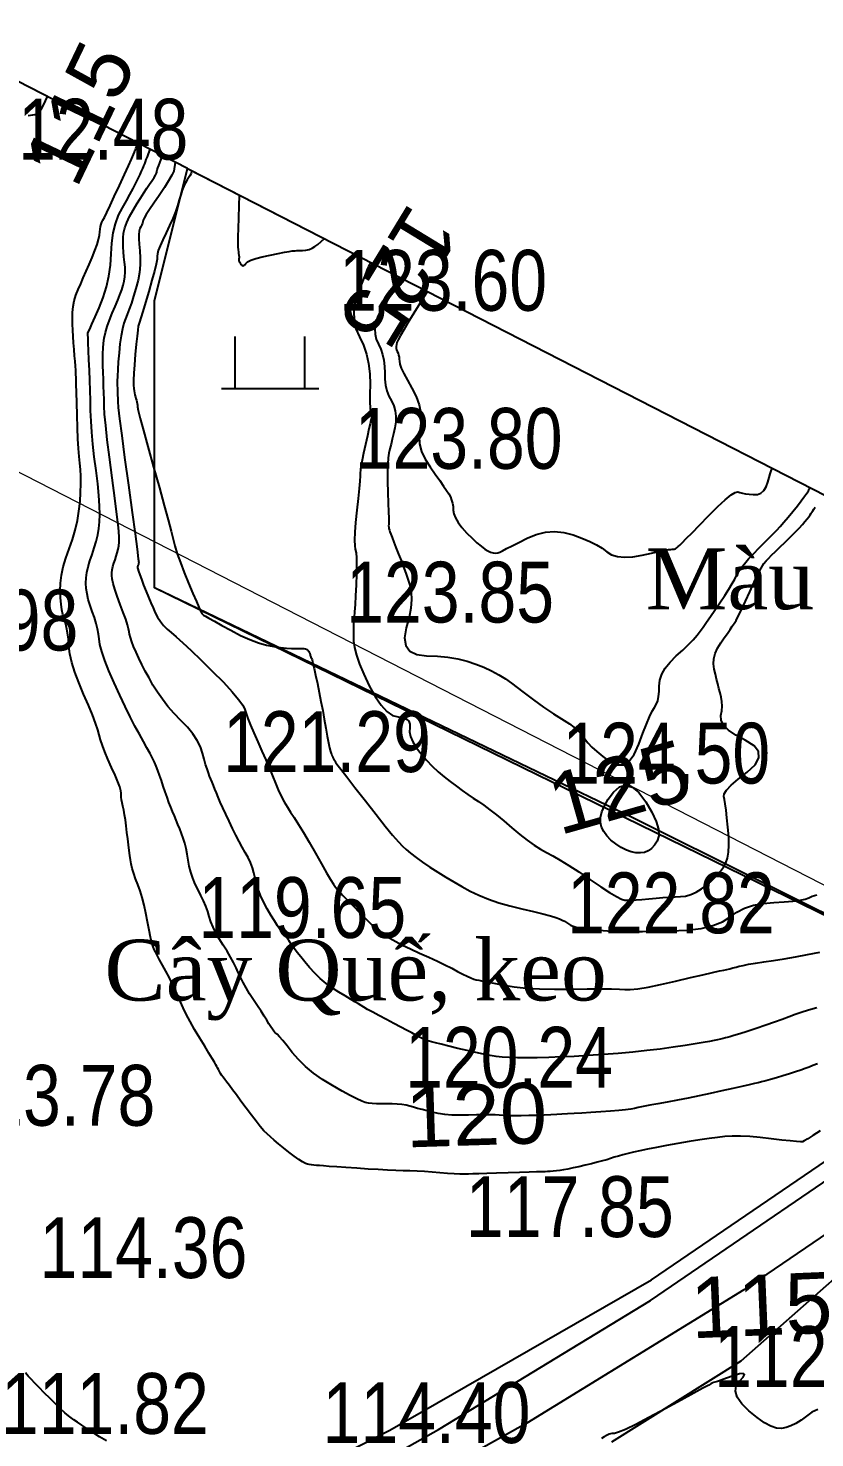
# Model space of a CAD drawing. Header units: metres. Extents: x 429565 to 431255, y 2472510 to 2473324.
# Drawn here: x 430857.1 to 430902.3, y 2472700 to 2472781.1 of the extents above; entities that cross this region are included whole.
import ezdxf
from ezdxf.enums import TextEntityAlignment as Align

# ---------------------------------------------------------------- set-up
doc = ezdxf.new("R2010")
doc.units = ezdxf.units.M
doc.layers.get('0').update_dxf_attribs({"color": 50})
for name, color, linetype in [('Docao', 7, 'Continuous'), ('duong', 9, 'Continuous'), ('Ghichu', 7, 'Continuous'), ('hanh nha', 6, 'Continuous'), ('mau2000', 3, 'Continuous'), ('MHBS_DongMuc', 3, 'Continuous'), ('RG', 3, 'Continuous')]:
    doc.layers.add(name, color=color, linetype=linetype)
doc.layers.add('PLine_74', color=74, linetype='Continuous', lineweight=0)
doc.styles.add('ghichu', font='times.ttf', dxfattribs={"height": 1.5})
doc.styles.get("Standard").update_dxf_attribs({"font": 'arial.ttf'})
doc.linetypes.add('R_GIOI_TV', pattern='A,0,[133,ltypeshp.shx,S=0.04,R=0,X=-0.03,Y=0],-0.5', length=0.5)

# ---------------------------------------------------------------- blocks, each defined once
blk = doc.blocks.new('mau')
for p, q in [((-0.5, 0), (-0.5, 0.75)), ((0.5, 0), (0.5, 0.75)), ((-0.7, 0), (0.7, 0))]:
    blk.add_line(p, q)
blk = doc.blocks.new('A$Ce915ad33')
at = {"layer": 'duong', "color": 8}
for points in [[(430825.962, 2472696.194), (430828.168, 2472696.192), (430832.118, 2472696.145), (430835.501, 2472695.79), (430839.934, 2472694.558), (430844.878, 2472693.424), (430849.75, 2472692.384), (430853.354, 2472691.884), (430856.619, 2472691.908), (430862.674, 2472692.617), (430868.1, 2472694.083), (430873.257, 2472696.258), (430880.691, 2472700.447), (430892.885, 2472707.87), (430907.937, 2472718.161), (430919.251, 2472727.863), (430929.387, 2472738.722), (430930.427, 2472740.136)], [(430933.178, 2472738.725), (430927.771, 2472732.46), (430919.719, 2472725.005), (430913.436, 2472719.354), (430904.879, 2472713.001), (430898.263, 2472708.489), (430885.77, 2472700.806), (430881.396, 2472698.371), (430874.374, 2472694.321), (430869.7, 2472692.386), (430864.914, 2472690.577), (430858.603, 2472689.41), (430852.226, 2472689.343), (430846.736, 2472690.176), (430840.192, 2472691.577), (430834.883, 2472692.712), (430833.113, 2472692.778), (430830.527, 2472691.657)]]:
    blk.add_lwpolyline(points, dxfattribs=at)
at = {"layer": 'MHBS_DongMuc', "color": 8}
for points, elevation in [([(430902.521, 2472701.604), (430902.177, 2472701.445), (430901.855, 2472701.22), (430901.548, 2472700.985), (430901.252, 2472700.797), (430900.966, 2472700.655), (430900.69, 2472700.559), (430900.425, 2472700.51), (430900.142, 2472700.529), (430899.813, 2472700.639), (430899.439, 2472700.84), (430899.019, 2472701.133), (430898.553, 2472701.516), (430898.141, 2472701.929), (430897.882, 2472702.308), (430897.776, 2472702.655), (430897.822, 2472702.968), (430898.021, 2472703.249), (430898.227, 2472703.472), (430898.293, 2472703.612), (430898.219, 2472703.67), (430898.005, 2472703.645), (430897.651, 2472703.538), (430897.266, 2472703.404), (430896.961, 2472703.298), (430896.735, 2472703.221), (430896.588, 2472703.172), (430896.52, 2472703.152), (430896.491, 2472703.145), (430896.461, 2472703.134), (430896.431, 2472703.12), (430896.399, 2472703.104), (430896.366, 2472703.084), (430896.234, 2472703.009), (430895.905, 2472702.826), (430895.378, 2472702.536), (430894.654, 2472702.139), (430893.731, 2472701.634), (430892.798, 2472701.132), (430892.038, 2472700.739), (430891.453, 2472700.458), (430891.042, 2472700.287), (430890.806, 2472700.226), (430890.656, 2472700.21), (430890.507, 2472700.172), (430890.358, 2472700.112), (430890.21, 2472700.031), (430890.062, 2472699.927)], 113), ([(430861.577, 2472699.806), (430861.168, 2472700.036), (430860.788, 2472700.277), (430860.447, 2472700.506), (430860.152, 2472700.705), (430859.902, 2472700.873), (430859.698, 2472701.01), (430859.54, 2472701.116), (430859.383, 2472701.233), (430859.183, 2472701.403), (430858.941, 2472701.627), (430858.655, 2472701.903), (430858.326, 2472702.233), (430857.995, 2472702.569), (430857.704, 2472702.867), (430857.453, 2472703.125), (430857.242, 2472703.344), (430857.071, 2472703.524), (430856.907, 2472703.705)], 113), ([(430857.066, 2472776.097), (430857.205, 2472776.118), (430857.33, 2472776.137), (430857.442, 2472776.154), (430857.547, 2472776.189), (430857.649, 2472776.26), (430857.75, 2472776.368), (430857.848, 2472776.512), (430857.944, 2472776.693), (430858.182, 2472777.19)], 113), ([(430902.645, 2472717.641), (430902.236, 2472717.375), (430901.931, 2472717.181), (430901.729, 2472717.06), (430901.63, 2472717.011), (430901.52, 2472717.008), (430901.285, 2472717.024), (430900.926, 2472717.06), (430900.442, 2472717.115), (430899.834, 2472717.19), (430899.191, 2472717.263), (430898.602, 2472717.311), (430898.069, 2472717.335), (430897.591, 2472717.335), (430897.168, 2472717.31), (430896.744, 2472717.265), (430896.261, 2472717.203), (430895.719, 2472717.123), (430895.118, 2472717.026), (430894.459, 2472716.912), (430893.806, 2472716.794), (430893.225, 2472716.685), (430892.715, 2472716.584), (430892.277, 2472716.493), (430891.91, 2472716.411), (430891.592, 2472716.334), (430891.3, 2472716.26), (430891.036, 2472716.188), (430890.797, 2472716.119), (430890.586, 2472716.052), (430890.369, 2472715.984), (430890.114, 2472715.911), (430889.822, 2472715.833), (430889.492, 2472715.75), (430889.124, 2472715.662), (430888.757, 2472715.578), (430888.427, 2472715.506), (430888.133, 2472715.447), (430887.877, 2472715.401), (430887.658, 2472715.368), (430887.465, 2472715.343), (430887.285, 2472715.323), (430887.118, 2472715.308), (430886.965, 2472715.298), (430886.825, 2472715.293), (430886.633, 2472715.289), (430886.324, 2472715.28), (430885.898, 2472715.267), (430885.354, 2472715.25), (430884.692, 2472715.228), (430884.025, 2472715.207), (430883.462, 2472715.188), (430883.005, 2472715.173), (430882.652, 2472715.16), (430882.405, 2472715.151), (430882.183, 2472715.148), (430881.909, 2472715.155), (430881.581, 2472715.171), (430881.2, 2472715.196), (430880.766, 2472715.23), (430880.312, 2472715.266), (430879.873, 2472715.296), (430879.449, 2472715.32), (430879.038, 2472715.339), (430878.643, 2472715.351), (430878.225, 2472715.364), (430877.75, 2472715.384), (430877.218, 2472715.411), (430876.629, 2472715.446), (430875.982, 2472715.487), (430875.355, 2472715.53), (430874.828, 2472715.566), (430874.399, 2472715.596), (430874.07, 2472715.62), (430873.839, 2472715.639), (430873.665, 2472715.654), (430873.509, 2472715.67), (430873.369, 2472715.686), (430873.246, 2472715.703), (430873.14, 2472715.72), (430873.019, 2472715.762), (430872.851, 2472715.852), (430872.637, 2472715.991), (430872.376, 2472716.178), (430872.068, 2472716.414), (430871.753, 2472716.664), (430871.471, 2472716.895), (430871.222, 2472717.105), (430871.005, 2472717.296), (430870.821, 2472717.466), (430870.638, 2472717.654), (430870.425, 2472717.896), (430870.183, 2472718.193), (430869.912, 2472718.544), (430869.611, 2472718.949), (430869.314, 2472719.355), (430869.054, 2472719.708), (430868.832, 2472720.007), (430868.647, 2472720.254), (430868.499, 2472720.447), (430868.38, 2472720.604), (430868.279, 2472720.74), (430868.198, 2472720.857), (430868.135, 2472720.954), (430868.09, 2472721.031), (430868.053, 2472721.102), (430868.012, 2472721.179), (430867.967, 2472721.262), (430867.918, 2472721.352), (430867.864, 2472721.449), (430867.783, 2472721.59), (430867.65, 2472721.815), (430867.465, 2472722.122), (430867.228, 2472722.513), (430866.94, 2472722.986), (430866.644, 2472723.481), (430866.386, 2472723.937), (430866.164, 2472724.352), (430865.98, 2472724.727), (430865.834, 2472725.063), (430865.698, 2472725.386), (430865.545, 2472725.724), (430865.376, 2472726.077), (430865.191, 2472726.445), (430864.99, 2472726.828), (430864.795, 2472727.19), (430864.63, 2472727.498), (430864.495, 2472727.75), (430864.39, 2472727.947), (430864.315, 2472728.089), (430864.251, 2472728.244), (430864.182, 2472728.48), (430864.107, 2472728.797), (430864.025, 2472729.196), (430863.938, 2472729.677), (430863.843, 2472730.18), (430863.739, 2472730.646), (430863.625, 2472731.075), (430863.502, 2472731.467), (430863.371, 2472731.823), (430863.244, 2472732.15), (430863.139, 2472732.457), (430863.055, 2472732.743), (430862.992, 2472733.008), (430862.95, 2472733.253), (430862.917, 2472733.504), (430862.88, 2472733.787), (430862.841, 2472734.101), (430862.798, 2472734.448), (430862.753, 2472734.828), (430862.705, 2472735.204), (430862.658, 2472735.542), (430862.611, 2472735.841), (430862.563, 2472736.103), (430862.515, 2472736.327), (430862.473, 2472736.521), (430862.443, 2472736.694), (430862.423, 2472736.846), (430862.415, 2472736.978), (430862.418, 2472737.089), (430862.404, 2472737.228), (430862.341, 2472737.446), (430862.232, 2472737.742), (430862.075, 2472738.117), (430861.87, 2472738.57), (430861.659, 2472739.039), (430861.482, 2472739.459), (430861.339, 2472739.832), (430861.23, 2472740.158), (430861.156, 2472740.435), (430861.074, 2472740.732), (430860.942, 2472741.116), (430860.761, 2472741.587), (430860.53, 2472742.144), (430860.25, 2472742.789), (430859.973, 2472743.449), (430859.751, 2472744.056), (430859.583, 2472744.609), (430859.471, 2472745.108), (430859.414, 2472745.553), (430859.379, 2472745.95), (430859.334, 2472746.307), (430859.278, 2472746.623), (430859.211, 2472746.898), (430859.134, 2472747.132), (430859.06, 2472747.367), (430859, 2472747.644), (430858.956, 2472747.964), (430858.926, 2472748.327), (430858.912, 2472748.732), (430858.926, 2472749.169), (430858.984, 2472749.629), (430859.086, 2472750.112), (430859.23, 2472750.618), (430859.418, 2472751.146), (430859.611, 2472751.687), (430859.77, 2472752.23), (430859.896, 2472752.775), (430859.989, 2472753.322), (430860.049, 2472753.871), (430860.082, 2472754.4), (430860.099, 2472754.885), (430860.097, 2472755.327), (430860.078, 2472755.726), (430860.041, 2472756.081), (430859.998, 2472756.459), (430859.96, 2472756.924), (430859.927, 2472757.476), (430859.9, 2472758.116), (430859.878, 2472758.843), (430859.86, 2472759.555), (430859.844, 2472760.149), (430859.831, 2472760.626), (430859.82, 2472760.985), (430859.811, 2472761.227), (430859.801, 2472761.429), (430859.786, 2472761.67), (430859.766, 2472761.951), (430859.741, 2472762.271), (430859.71, 2472762.631), (430859.68, 2472763.006), (430859.655, 2472763.373), (430859.634, 2472763.732), (430859.618, 2472764.084), (430859.608, 2472764.428), (430859.614, 2472764.766), (430859.651, 2472765.1), (430859.718, 2472765.429), (430859.814, 2472765.755), (430859.941, 2472766.077), (430860.087, 2472766.408), (430860.239, 2472766.758), (430860.399, 2472767.129), (430860.567, 2472767.52), (430860.742, 2472767.931), (430860.903, 2472768.327), (430861.029, 2472768.672), (430861.12, 2472768.965), (430861.177, 2472769.207), (430861.198, 2472769.398), (430861.208, 2472769.558), (430861.229, 2472769.705), (430861.262, 2472769.84), (430861.306, 2472769.962), (430861.362, 2472770.073), (430861.45, 2472770.236), (430861.589, 2472770.517), (430861.779, 2472770.916), (430862.02, 2472771.432), (430862.313, 2472772.066), (430862.602, 2472772.698), (430862.834, 2472773.207), (430863.008, 2472773.593), (430863.125, 2472773.856), (430863.184, 2472773.997), (430863.213, 2472774.075), (430863.242, 2472774.151), (430863.269, 2472774.223), (430863.296, 2472774.293), (430863.321, 2472774.359), (430863.383, 2472774.522)], 119), ([(430902.505, 2472721.504), (430902.235, 2472721.402), (430902.011, 2472721.314), (430901.79, 2472721.228), (430901.529, 2472721.134), (430901.228, 2472721.032), (430900.887, 2472720.923), (430900.506, 2472720.805), (430900.128, 2472720.692), (430899.798, 2472720.597), (430899.515, 2472720.518), (430899.279, 2472720.457), (430899.09, 2472720.413), (430898.874, 2472720.365), (430898.556, 2472720.294), (430898.136, 2472720.2), (430897.615, 2472720.082), (430896.993, 2472719.941), (430896.328, 2472719.793), (430895.68, 2472719.654), (430895.05, 2472719.525), (430894.437, 2472719.406), (430893.842, 2472719.297), (430893.297, 2472719.199), (430892.837, 2472719.114), (430892.462, 2472719.042), (430892.17, 2472718.984), (430891.963, 2472718.938), (430891.754, 2472718.899), (430891.455, 2472718.86), (430891.067, 2472718.82), (430890.589, 2472718.779), (430890.022, 2472718.738), (430889.443, 2472718.699), (430888.93, 2472718.665), (430888.484, 2472718.637), (430888.103, 2472718.614), (430887.788, 2472718.597), (430887.487, 2472718.582), (430887.147, 2472718.567), (430886.767, 2472718.551), (430886.348, 2472718.535), (430885.889, 2472718.519), (430885.438, 2472718.506), (430885.042, 2472718.502), (430884.701, 2472718.506), (430884.414, 2472718.518), (430884.182, 2472718.539), (430883.947, 2472718.559), (430883.651, 2472718.57), (430883.295, 2472718.573), (430882.878, 2472718.566), (430882.4, 2472718.551), (430881.91, 2472718.542), (430881.459, 2472718.554), (430881.045, 2472718.586), (430880.669, 2472718.638), (430880.331, 2472718.712), (430880.023, 2472718.793), (430879.739, 2472718.869), (430879.478, 2472718.939), (430879.241, 2472719.005), (430879.027, 2472719.065), (430878.813, 2472719.115), (430878.572, 2472719.154), (430878.307, 2472719.179), (430878.015, 2472719.192), (430877.699, 2472719.192), (430877.386, 2472719.191), (430877.107, 2472719.198), (430876.861, 2472719.215), (430876.649, 2472719.241), (430876.471, 2472719.276), (430876.266, 2472719.346), (430875.974, 2472719.478), (430875.596, 2472719.672), (430875.131, 2472719.928), (430874.58, 2472720.245), (430874.012, 2472720.6), (430873.496, 2472720.969), (430873.033, 2472721.352), (430872.623, 2472721.749), (430872.265, 2472722.161), (430871.963, 2472722.54), (430871.717, 2472722.841), (430871.529, 2472723.063), (430871.397, 2472723.207), (430871.323, 2472723.273), (430871.271, 2472723.315), (430871.205, 2472723.39), (430871.126, 2472723.497), (430871.032, 2472723.637), (430870.926, 2472723.808), (430870.799, 2472724.014), (430870.647, 2472724.254), (430870.47, 2472724.529), (430870.266, 2472724.84), (430870.037, 2472725.185), (430869.808, 2472725.538), (430869.606, 2472725.872), (430869.43, 2472726.187), (430869.28, 2472726.482), (430869.156, 2472726.758), (430869.033, 2472727.034), (430868.884, 2472727.331), (430868.71, 2472727.647), (430868.511, 2472727.983), (430868.287, 2472728.339), (430868.066, 2472728.697), (430867.875, 2472729.04), (430867.716, 2472729.368), (430867.587, 2472729.68), (430867.49, 2472729.977), (430867.399, 2472730.27), (430867.288, 2472730.571), (430867.159, 2472730.88), (430867.011, 2472731.198), (430866.844, 2472731.523), (430866.68, 2472731.855), (430866.541, 2472732.192), (430866.427, 2472732.534), (430866.338, 2472732.881), (430866.274, 2472733.234), (430866.217, 2472733.579), (430866.15, 2472733.904), (430866.073, 2472734.211), (430865.986, 2472734.498), (430865.89, 2472734.765), (430865.787, 2472735.022), (430865.685, 2472735.276), (430865.582, 2472735.528), (430865.479, 2472735.778), (430865.376, 2472736.025), (430865.272, 2472736.281), (430865.166, 2472736.555), (430865.06, 2472736.848), (430864.952, 2472737.16), (430864.843, 2472737.491), (430864.735, 2472737.818), (430864.63, 2472738.119), (430864.528, 2472738.394), (430864.428, 2472738.642), (430864.331, 2472738.864), (430864.22, 2472739.096), (430864.078, 2472739.374), (430863.904, 2472739.698), (430863.699, 2472740.067), (430863.464, 2472740.483), (430863.204, 2472740.951), (430862.93, 2472741.48), (430862.64, 2472742.07), (430862.334, 2472742.72), (430862.013, 2472743.431), (430861.715, 2472744.126), (430861.48, 2472744.726), (430861.306, 2472745.233), (430861.194, 2472745.646), (430861.143, 2472745.964), (430861.112, 2472746.245), (430861.057, 2472746.543), (430860.979, 2472746.858), (430860.876, 2472747.191), (430860.75, 2472747.542), (430860.625, 2472747.894), (430860.527, 2472748.233), (430860.455, 2472748.559), (430860.41, 2472748.872), (430860.392, 2472749.172), (430860.403, 2472749.473), (430860.442, 2472749.789), (430860.512, 2472750.121), (430860.611, 2472750.469), (430860.741, 2472750.832), (430860.873, 2472751.204), (430860.983, 2472751.577), (430861.069, 2472751.951), (430861.133, 2472752.328), (430861.174, 2472752.705), (430861.189, 2472753.126), (430861.177, 2472753.632), (430861.136, 2472754.223), (430861.068, 2472754.899), (430860.972, 2472755.66), (430860.871, 2472756.441), (430860.789, 2472757.176), (430860.727, 2472757.866), (430860.684, 2472758.509), (430860.66, 2472759.107), (430860.644, 2472759.684), (430860.627, 2472760.265), (430860.608, 2472760.852), (430860.586, 2472761.442), (430860.563, 2472762.038), (430860.541, 2472762.576), (430860.524, 2472762.995), (430860.512, 2472763.296), (430860.505, 2472763.478), (430860.502, 2472763.541), (430860.502, 2472763.545), (430860.502, 2472763.548), (430860.501, 2472763.552), (430860.501, 2472763.555), (430860.501, 2472763.559), (430860.527, 2472763.62), (430860.605, 2472763.799), (430860.735, 2472764.094), (430860.917, 2472764.505), (430861.15, 2472765.034), (430861.386, 2472765.627), (430861.572, 2472766.233), (430861.71, 2472766.852), (430861.799, 2472767.484), (430861.839, 2472768.129), (430861.877, 2472768.757), (430861.961, 2472769.337), (430862.091, 2472769.868), (430862.266, 2472770.352), (430862.487, 2472770.787), (430862.719, 2472771.184), (430862.925, 2472771.551), (430863.108, 2472771.888), (430863.265, 2472772.195), (430863.398, 2472772.472), (430863.508, 2472772.712), (430863.595, 2472772.904), (430863.661, 2472773.051), (430863.706, 2472773.151), (430863.728, 2472773.204), (430863.745, 2472773.249), (430863.773, 2472773.323), (430863.812, 2472773.426), (430863.862, 2472773.558), (430863.924, 2472773.719), (430864.091, 2472774.159)], 120), ([(430902.456, 2472724.726), (430901.979, 2472724.596), (430901.563, 2472724.465), (430901.208, 2472724.336), (430900.859, 2472724.201), (430900.461, 2472724.054), (430900.013, 2472723.894), (430899.516, 2472723.723), (430898.97, 2472723.54), (430898.446, 2472723.368), (430898.017, 2472723.229), (430897.683, 2472723.124), (430897.445, 2472723.053), (430897.302, 2472723.016), (430897.195, 2472722.992), (430897.065, 2472722.964), (430896.914, 2472722.93), (430896.74, 2472722.891), (430896.544, 2472722.846), (430896.285, 2472722.793), (430895.92, 2472722.728), (430895.451, 2472722.65), (430894.876, 2472722.56), (430894.197, 2472722.458), (430893.45, 2472722.355), (430892.674, 2472722.26), (430891.866, 2472722.176), (430891.029, 2472722.1), (430890.161, 2472722.034), (430889.303, 2472721.978), (430888.495, 2472721.932), (430887.736, 2472721.896), (430887.027, 2472721.87), (430886.368, 2472721.854), (430885.766, 2472721.848), (430885.228, 2472721.853), (430884.754, 2472721.869), (430884.345, 2472721.895), (430884, 2472721.932), (430883.662, 2472721.985), (430883.271, 2472722.057), (430882.83, 2472722.149), (430882.336, 2472722.261), (430881.791, 2472722.393), (430881.269, 2472722.523), (430880.844, 2472722.629), (430880.516, 2472722.71), (430880.286, 2472722.767), (430880.153, 2472722.799), (430880.054, 2472722.829), (430879.929, 2472722.88), (430879.775, 2472722.95), (430879.594, 2472723.041), (430879.386, 2472723.151), (430879.14, 2472723.284), (430878.847, 2472723.44), (430878.506, 2472723.621), (430878.117, 2472723.825), (430877.681, 2472724.053), (430877.255, 2472724.276), (430876.896, 2472724.468), (430876.604, 2472724.629), (430876.381, 2472724.757), (430876.224, 2472724.853), (430876.075, 2472724.948), (430875.873, 2472725.073), (430875.618, 2472725.227), (430875.311, 2472725.41), (430874.95, 2472725.622), (430874.573, 2472725.861), (430874.215, 2472726.124), (430873.876, 2472726.41), (430873.556, 2472726.719), (430873.256, 2472727.053), (430872.984, 2472727.378), (430872.75, 2472727.665), (430872.554, 2472727.914), (430872.395, 2472728.123), (430872.275, 2472728.294), (430872.171, 2472728.446), (430872.062, 2472728.597), (430871.949, 2472728.747), (430871.831, 2472728.897), (430871.707, 2472729.047), (430871.572, 2472729.222), (430871.415, 2472729.448), (430871.238, 2472729.725), (430871.041, 2472730.053), (430870.823, 2472730.433), (430870.613, 2472730.827), (430870.438, 2472731.201), (430870.297, 2472731.553), (430870.192, 2472731.885), (430870.122, 2472732.196), (430870.057, 2472732.495), (430869.969, 2472732.792), (430869.857, 2472733.087), (430869.721, 2472733.379), (430869.561, 2472733.669), (430869.387, 2472733.973), (430869.206, 2472734.304), (430869.02, 2472734.664), (430868.827, 2472735.052), (430868.628, 2472735.468), (430868.437, 2472735.877), (430868.27, 2472736.244), (430868.125, 2472736.57), (430868.003, 2472736.854), (430867.904, 2472737.097), (430867.818, 2472737.313), (430867.736, 2472737.518), (430867.657, 2472737.712), (430867.581, 2472737.896), (430867.509, 2472738.069), (430867.436, 2472738.256), (430867.359, 2472738.48), (430867.277, 2472738.743), (430867.191, 2472739.044), (430867.1, 2472739.382), (430866.975, 2472739.744), (430866.789, 2472740.114), (430866.54, 2472740.493), (430866.229, 2472740.88), (430865.855, 2472741.276), (430865.468, 2472741.678), (430865.113, 2472742.082), (430864.792, 2472742.489), (430864.504, 2472742.899), (430864.249, 2472743.312), (430864.02, 2472743.719), (430863.808, 2472744.112), (430863.613, 2472744.491), (430863.435, 2472744.855), (430863.275, 2472745.205), (430863.137, 2472745.526), (430863.028, 2472745.804), (430862.948, 2472746.038), (430862.896, 2472746.229), (430862.873, 2472746.376), (430862.845, 2472746.54), (430862.781, 2472746.779), (430862.679, 2472747.094), (430862.541, 2472747.485), (430862.365, 2472747.951), (430862.19, 2472748.421), (430862.053, 2472748.822), (430861.955, 2472749.154), (430861.895, 2472749.418), (430861.873, 2472749.612), (430861.879, 2472749.776), (430861.9, 2472749.949), (430861.938, 2472750.13), (430861.993, 2472750.319), (430862.063, 2472750.517), (430862.135, 2472750.72), (430862.195, 2472750.924), (430862.242, 2472751.128), (430862.277, 2472751.333), (430862.299, 2472751.539), (430862.296, 2472751.852), (430862.255, 2472752.379), (430862.176, 2472753.119), (430862.058, 2472754.073), (430861.902, 2472755.24), (430861.744, 2472756.424), (430861.619, 2472757.429), (430861.526, 2472758.255), (430861.467, 2472758.903), (430861.441, 2472759.371), (430861.431, 2472759.751), (430861.42, 2472760.136), (430861.407, 2472760.524), (430861.393, 2472760.916), (430861.377, 2472761.311), (430861.365, 2472761.697), (430861.361, 2472762.058), (430861.365, 2472762.395), (430861.377, 2472762.708), (430861.397, 2472762.996), (430861.437, 2472763.286), (430861.508, 2472763.602), (430861.61, 2472763.945), (430861.744, 2472764.315), (430861.909, 2472764.711), (430862.078, 2472765.103), (430862.225, 2472765.461), (430862.35, 2472765.783), (430862.453, 2472766.071), (430862.534, 2472766.324), (430862.592, 2472766.565), (430862.63, 2472766.82), (430862.645, 2472767.087), (430862.64, 2472767.368), (430862.612, 2472767.661), (430862.578, 2472767.956), (430862.554, 2472768.244), (430862.538, 2472768.523), (430862.531, 2472768.794), (430862.532, 2472769.057), (430862.56, 2472769.328), (430862.631, 2472769.623), (430862.746, 2472769.94), (430862.904, 2472770.282), (430863.105, 2472770.646), (430863.322, 2472771.008), (430863.525, 2472771.339), (430863.715, 2472771.641), (430863.892, 2472771.913), (430864.057, 2472772.155), (430864.199, 2472772.364), (430864.311, 2472772.537), (430864.392, 2472772.673), (430864.443, 2472772.773), (430864.464, 2472772.836), (430864.475, 2472772.893), (430864.498, 2472772.976), (430864.532, 2472773.083), (430864.579, 2472773.215), (430864.637, 2472773.372), (430864.798, 2472773.797)], 121), ([(430865.531, 2472773.421), (430865.443, 2472772.903), (430865.33, 2472772.658), (430865.151, 2472772.343), (430864.908, 2472771.958), (430864.599, 2472771.501), (430864.289, 2472771.05), (430864.044, 2472770.681), (430863.863, 2472770.394), (430863.746, 2472770.19), (430863.692, 2472770.067), (430863.668, 2472769.983), (430863.636, 2472769.893), (430863.598, 2472769.797), (430863.553, 2472769.695), (430863.501, 2472769.587), (430863.456, 2472769.448), (430863.432, 2472769.251), (430863.43, 2472768.997), (430863.449, 2472768.685), (430863.489, 2472768.317), (430863.52, 2472767.912), (430863.514, 2472767.493), (430863.469, 2472767.059), (430863.387, 2472766.611), (430863.267, 2472766.147), (430863.132, 2472765.701), (430863.004, 2472765.303), (430862.884, 2472764.953), (430862.772, 2472764.651), (430862.667, 2472764.398), (430862.571, 2472764.136), (430862.486, 2472763.809), (430862.411, 2472763.417), (430862.347, 2472762.959), (430862.294, 2472762.437), (430862.251, 2472761.918), (430862.219, 2472761.472), (430862.199, 2472761.098), (430862.19, 2472760.798), (430862.192, 2472760.57), (430862.2, 2472760.379), (430862.206, 2472760.19), (430862.213, 2472760.003), (430862.218, 2472759.818), (430862.223, 2472759.635), (430862.251, 2472759.296), (430862.326, 2472758.645), (430862.448, 2472757.682), (430862.617, 2472756.407), (430862.833, 2472754.819), (430863.048, 2472753.246), (430863.215, 2472752.015), (430863.333, 2472751.126), (430863.403, 2472750.579), (430863.425, 2472750.373), (430863.421, 2472750.339), (430863.415, 2472750.305), (430863.408, 2472750.271), (430863.398, 2472750.237), (430863.386, 2472750.203), (430863.374, 2472750.17), (430863.365, 2472750.138), (430863.358, 2472750.108), (430863.355, 2472750.079), (430863.354, 2472750.052), (430863.368, 2472749.991), (430863.412, 2472749.861), (430863.483, 2472749.663), (430863.583, 2472749.396), (430863.711, 2472749.06), (430863.852, 2472748.7), (430863.989, 2472748.362), (430864.123, 2472748.045), (430864.253, 2472747.749), (430864.379, 2472747.475), (430864.515, 2472747.218), (430864.676, 2472746.975), (430864.86, 2472746.746), (430865.069, 2472746.531), (430865.301, 2472746.329), (430865.592, 2472746.084), (430865.973, 2472745.74), (430866.445, 2472745.296), (430867.009, 2472744.753), (430867.664, 2472744.11), (430868.299, 2472743.468), (430868.804, 2472742.926), (430869.179, 2472742.485), (430869.424, 2472742.145), (430869.539, 2472741.905), (430869.608, 2472741.679), (430869.717, 2472741.38), (430869.866, 2472741.008), (430870.054, 2472740.563), (430870.283, 2472740.044), (430870.522, 2472739.505), (430870.744, 2472738.997), (430870.947, 2472738.521), (430871.133, 2472738.077), (430871.301, 2472737.663), (430871.463, 2472737.279), (430871.631, 2472736.919), (430871.804, 2472736.585), (430871.982, 2472736.276), (430872.166, 2472735.993), (430872.373, 2472735.681), (430872.619, 2472735.289), (430872.904, 2472734.816), (430873.229, 2472734.262), (430873.594, 2472733.627), (430873.948, 2472733.008), (430874.242, 2472732.504), (430874.475, 2472732.113), (430874.648, 2472731.837), (430874.76, 2472731.675), (430874.848, 2472731.566), (430874.947, 2472731.451), (430875.057, 2472731.329), (430875.178, 2472731.201), (430875.31, 2472731.067), (430875.462, 2472730.913), (430875.642, 2472730.73), (430875.85, 2472730.516), (430876.087, 2472730.271), (430876.352, 2472729.997), (430876.626, 2472729.721), (430876.89, 2472729.472), (430877.145, 2472729.251), (430877.391, 2472729.057), (430877.627, 2472728.891), (430877.89, 2472728.729), (430878.219, 2472728.546), (430878.614, 2472728.343), (430879.073, 2472728.121), (430879.598, 2472727.878), (430880.132, 2472727.634), (430880.617, 2472727.406), (430881.054, 2472727.196), (430881.443, 2472727.002), (430881.783, 2472726.826), (430882.079, 2472726.672), (430882.333, 2472726.547), (430882.545, 2472726.451), (430882.716, 2472726.384), (430882.845, 2472726.346), (430882.996, 2472726.314), (430883.233, 2472726.266), (430883.557, 2472726.201), (430883.966, 2472726.12), (430884.46, 2472726.022), (430885.045, 2472725.928), (430885.723, 2472725.859), (430886.494, 2472725.815), (430887.359, 2472725.795), (430888.317, 2472725.799), (430889.245, 2472725.812), (430890.019, 2472725.816), (430890.639, 2472725.812), (430891.104, 2472725.8), (430891.415, 2472725.779), (430891.719, 2472725.779), (430892.162, 2472725.827), (430892.745, 2472725.924), (430893.468, 2472726.07), (430894.331, 2472726.264), (430895.188, 2472726.465), (430895.893, 2472726.629), (430896.447, 2472726.756), (430896.849, 2472726.847), (430897.1, 2472726.901), (430897.275, 2472726.938), (430897.453, 2472726.978), (430897.631, 2472727.021), (430897.811, 2472727.067), (430897.993, 2472727.116), (430898.217, 2472727.17), (430898.527, 2472727.231), (430898.921, 2472727.3), (430899.4, 2472727.375), (430899.963, 2472727.458), (430900.585, 2472727.552), (430901.238, 2472727.664), (430901.923, 2472727.793), (430902.639, 2472727.938)], 122), ([(430866.476, 2472772.936), (430866.451, 2472772.788), (430866.419, 2472772.719), (430866.368, 2472772.629), (430866.298, 2472772.519), (430866.21, 2472772.388), (430866.114, 2472772.23), (430866.021, 2472772.036), (430865.931, 2472771.805), (430865.843, 2472771.539), (430865.758, 2472771.237), (430865.661, 2472770.905), (430865.537, 2472770.549), (430865.386, 2472770.171), (430865.208, 2472769.769), (430865.003, 2472769.343), (430864.808, 2472768.94), (430864.659, 2472768.603), (430864.556, 2472768.333), (430864.5, 2472768.13), (430864.49, 2472767.993), (430864.481, 2472767.83), (430864.427, 2472767.546), (430864.329, 2472767.142), (430864.187, 2472766.617), (430864.001, 2472765.971), (430863.811, 2472765.331), (430863.658, 2472764.822), (430863.543, 2472764.445), (430863.465, 2472764.199), (430863.425, 2472764.085), (430863.4, 2472763.976), (430863.368, 2472763.748), (430863.329, 2472763.4), (430863.284, 2472762.933), (430863.231, 2472762.345), (430863.182, 2472761.75), (430863.148, 2472761.256), (430863.13, 2472760.865), (430863.127, 2472760.576), (430863.138, 2472760.389), (430863.159, 2472760.257), (430863.183, 2472760.132), (430863.209, 2472760.016), (430863.238, 2472759.906), (430863.27, 2472759.805), (430863.3, 2472759.707), (430863.324, 2472759.611), (430863.342, 2472759.515), (430863.355, 2472759.42), (430863.361, 2472759.326), (430863.4, 2472759.113), (430863.512, 2472758.66), (430863.696, 2472757.967), (430863.952, 2472757.034), (430864.281, 2472755.861), (430864.617, 2472754.661), (430864.898, 2472753.646), (430865.122, 2472752.816), (430865.289, 2472752.171), (430865.401, 2472751.711), (430865.504, 2472751.316), (430865.645, 2472750.864), (430865.826, 2472750.356), (430866.044, 2472749.791), (430866.302, 2472749.17), (430866.552, 2472748.584), (430866.75, 2472748.122), (430866.894, 2472747.786), (430866.984, 2472747.575), (430867.022, 2472747.489), (430867.036, 2472747.465), (430867.058, 2472747.438), (430867.087, 2472747.407), (430867.123, 2472747.375), (430867.165, 2472747.339), (430867.265, 2472747.274), (430867.471, 2472747.154), (430867.784, 2472746.978), (430868.204, 2472746.746), (430868.729, 2472746.46), (430869.292, 2472746.17), (430869.82, 2472745.933), (430870.315, 2472745.746), (430870.776, 2472745.611), (430871.204, 2472745.527), (430871.59, 2472745.476), (430871.927, 2472745.44), (430872.215, 2472745.417), (430872.454, 2472745.409), (430872.644, 2472745.415), (430872.798, 2472745.421), (430872.927, 2472745.412), (430873.033, 2472745.387), (430873.115, 2472745.347), (430873.172, 2472745.292), (430873.214, 2472745.233), (430873.246, 2472745.182), (430873.27, 2472745.138), (430873.284, 2472745.101), (430873.29, 2472745.073), (430873.294, 2472745.044), (430873.303, 2472745.009), (430873.318, 2472744.967), (430873.339, 2472744.917), (430873.366, 2472744.861), (430873.404, 2472744.756), (430873.457, 2472744.557), (430873.525, 2472744.266), (430873.61, 2472743.883), (430873.71, 2472743.406), (430873.816, 2472742.885), (430873.918, 2472742.367), (430874.016, 2472741.853), (430874.109, 2472741.341), (430874.199, 2472740.832), (430874.281, 2472740.367), (430874.353, 2472739.988), (430874.415, 2472739.694), (430874.467, 2472739.485), (430874.508, 2472739.362), (430874.541, 2472739.287), (430874.569, 2472739.224), (430874.592, 2472739.172), (430874.609, 2472739.132), (430874.621, 2472739.104), (430874.63, 2472739.082), (430874.639, 2472739.061), (430874.649, 2472739.043), (430874.659, 2472739.025), (430874.67, 2472739.009), (430874.681, 2472738.991), (430874.695, 2472738.969), (430874.712, 2472738.942), (430874.73, 2472738.911), (430874.751, 2472738.875), (430874.837, 2472738.755), (430875.053, 2472738.471), (430875.398, 2472738.023), (430875.872, 2472737.412), (430876.476, 2472736.637), (430877.096, 2472735.847), (430877.618, 2472735.192), (430878.044, 2472734.672), (430878.372, 2472734.287), (430878.603, 2472734.037), (430878.812, 2472733.842), (430879.076, 2472733.625), (430879.393, 2472733.384), (430879.763, 2472733.119), (430880.188, 2472732.832), (430880.642, 2472732.537), (430881.101, 2472732.252), (430881.565, 2472731.975), (430882.034, 2472731.708), (430882.508, 2472731.45), (430883.009, 2472731.206), (430883.557, 2472730.982), (430884.153, 2472730.777), (430884.797, 2472730.592), (430885.488, 2472730.425), (430886.147, 2472730.277), (430886.693, 2472730.146), (430887.125, 2472730.031), (430887.444, 2472729.933), (430887.65, 2472729.852), (430887.795, 2472729.779), (430887.931, 2472729.707), (430888.057, 2472729.635), (430888.174, 2472729.563), (430888.281, 2472729.492), (430888.429, 2472729.423), (430888.665, 2472729.36), (430888.989, 2472729.301), (430889.403, 2472729.248), (430889.905, 2472729.199), (430890.403, 2472729.158), (430890.801, 2472729.127), (430891.101, 2472729.107), (430891.302, 2472729.097), (430891.404, 2472729.097), (430891.552, 2472729.104), (430891.89, 2472729.113), (430892.418, 2472729.124), (430893.137, 2472729.137), (430894.045, 2472729.152), (430894.985, 2472729.198), (430895.797, 2472729.302), (430896.481, 2472729.464), (430897.036, 2472729.683), (430897.463, 2472729.962), (430897.855, 2472730.24), (430898.303, 2472730.463), (430898.808, 2472730.629), (430899.37, 2472730.739), (430899.988, 2472730.793), (430900.586, 2472730.824), (430901.086, 2472730.866), (430901.49, 2472730.921), (430901.796, 2472730.986), (430902.005, 2472731.064), (430902.198, 2472731.148), (430902.457, 2472731.235)], 123), ([(430869.21, 2472771.534), (430869.149, 2472769.581), (430869.14, 2472769.143), (430869.138, 2472768.794), (430869.142, 2472768.535), (430869.153, 2472768.364), (430869.167, 2472768.248), (430869.178, 2472768.152), (430869.187, 2472768.077), (430869.195, 2472768.022), (430869.201, 2472767.988), (430869.204, 2472767.963), (430869.204, 2472767.934), (430869.202, 2472767.902), (430869.196, 2472767.866), (430869.188, 2472767.827), (430869.184, 2472767.783), (430869.196, 2472767.731), (430869.221, 2472767.671), (430869.26, 2472767.604), (430869.313, 2472767.53), (430869.373, 2472767.469), (430869.431, 2472767.444), (430869.487, 2472767.454), (430869.541, 2472767.499), (430869.593, 2472767.579), (430869.691, 2472767.677), (430869.88, 2472767.774), (430870.161, 2472767.872), (430870.534, 2472767.969), (430870.999, 2472768.066), (430871.46, 2472768.154), (430871.823, 2472768.222), (430872.088, 2472768.271), (430872.254, 2472768.3), (430872.321, 2472768.311), (430872.357, 2472768.312), (430872.428, 2472768.314), (430872.535, 2472768.318), (430872.677, 2472768.323), (430872.855, 2472768.329), (430873.046, 2472768.349), (430873.23, 2472768.394), (430873.406, 2472768.464), (430873.574, 2472768.559), (430873.734, 2472768.68), (430874.126, 2472769.013)], 124), ([(430876.794, 2472767.644), (430876.655, 2472767.397), (430876.563, 2472767.186), (430876.435, 2472766.872), (430876.268, 2472766.456), (430876.063, 2472765.936), (430875.887, 2472765.375), (430875.807, 2472764.836), (430875.822, 2472764.32), (430875.931, 2472763.825), (430876.137, 2472763.352), (430876.363, 2472762.873), (430876.537, 2472762.361), (430876.658, 2472761.816), (430876.727, 2472761.236), (430876.744, 2472760.624), (430876.738, 2472760.053), (430876.739, 2472759.599), (430876.748, 2472759.261), (430876.764, 2472759.039), (430876.788, 2472758.934), (430876.811, 2472758.886), (430876.826, 2472758.835), (430876.833, 2472758.781), (430876.832, 2472758.724), (430876.822, 2472758.665), (430876.797, 2472758.556), (430876.75, 2472758.352), (430876.681, 2472758.052), (430876.59, 2472757.656), (430876.477, 2472757.164), (430876.366, 2472756.667), (430876.28, 2472756.255), (430876.22, 2472755.929), (430876.186, 2472755.688), (430876.178, 2472755.532), (430876.173, 2472755.355), (430876.152, 2472755.05), (430876.113, 2472754.618), (430876.056, 2472754.057), (430875.982, 2472753.368), (430875.912, 2472752.676), (430875.869, 2472752.106), (430875.851, 2472751.658), (430875.86, 2472751.332), (430875.894, 2472751.127), (430875.934, 2472750.93), (430875.958, 2472750.627), (430875.966, 2472750.217), (430875.958, 2472749.701), (430875.935, 2472749.078), (430875.906, 2472748.455), (430875.878, 2472747.939), (430875.853, 2472747.528), (430875.83, 2472747.224), (430875.81, 2472747.025), (430875.794, 2472746.862), (430875.784, 2472746.661), (430875.782, 2472746.423), (430875.786, 2472746.148), (430875.796, 2472745.836), (430875.843, 2472745.469), (430875.957, 2472745.029), (430876.137, 2472744.516), (430876.383, 2472743.93), (430876.696, 2472743.27), (430877.039, 2472742.642), (430877.376, 2472742.148), (430877.709, 2472741.789), (430878.036, 2472741.565), (430878.357, 2472741.475), (430878.639, 2472741.433), (430878.848, 2472741.349), (430878.982, 2472741.224), (430879.042, 2472741.059), (430879.029, 2472740.852), (430879.015, 2472740.61), (430879.072, 2472740.339), (430879.203, 2472740.038), (430879.405, 2472739.708), (430879.679, 2472739.348), (430879.995, 2472738.984), (430880.32, 2472738.642), (430880.655, 2472738.322), (430881, 2472738.024), (430881.356, 2472737.747), (430881.709, 2472737.489), (430882.048, 2472737.245), (430882.373, 2472737.016), (430882.684, 2472736.801), (430882.981, 2472736.601), (430883.29, 2472736.387), (430883.636, 2472736.13), (430884.019, 2472735.829), (430884.439, 2472735.484), (430884.896, 2472735.097), (430885.356, 2472734.712), (430885.787, 2472734.378), (430886.187, 2472734.094), (430886.558, 2472733.86), (430886.899, 2472733.676), (430887.259, 2472733.486), (430887.689, 2472733.236), (430888.19, 2472732.923), (430888.76, 2472732.549), (430889.399, 2472732.114), (430890.019, 2472731.694), (430890.529, 2472731.365), (430890.93, 2472731.126), (430891.22, 2472730.979), (430891.401, 2472730.923), (430891.558, 2472730.918), (430891.775, 2472730.924), (430892.052, 2472730.94), (430892.391, 2472730.968), (430892.79, 2472731.007), (430893.206, 2472731.047), (430893.595, 2472731.079), (430893.958, 2472731.104), (430894.295, 2472731.121), (430894.605, 2472731.13), (430894.904, 2472731.161), (430895.207, 2472731.245), (430895.514, 2472731.381), (430895.826, 2472731.571), (430896.141, 2472731.813), (430896.438, 2472732.078), (430896.694, 2472732.336), (430896.908, 2472732.587), (430897.082, 2472732.832), (430897.214, 2472733.069), (430897.309, 2472733.339), (430897.369, 2472733.679), (430897.395, 2472734.091), (430897.387, 2472734.573), (430897.345, 2472735.126), (430897.287, 2472735.667), (430897.233, 2472736.115), (430897.184, 2472736.468), (430897.138, 2472736.728), (430897.097, 2472736.894), (430897.119, 2472737.045), (430897.265, 2472737.26), (430897.535, 2472737.539), (430897.928, 2472737.882), (430898.446, 2472738.289), (430898.905, 2472738.714), (430899.124, 2472739.11), (430899.103, 2472739.478), (430898.842, 2472739.817), (430898.342, 2472740.128), (430897.789, 2472740.422), (430897.372, 2472740.713), (430897.091, 2472740.999), (430896.946, 2472741.282), (430896.936, 2472741.561), (430896.981, 2472741.834), (430897, 2472742.102), (430896.992, 2472742.363), (430896.958, 2472742.618), (430896.897, 2472742.867), (430896.824, 2472743.119), (430896.753, 2472743.38), (430896.685, 2472743.652), (430896.618, 2472743.935), (430896.553, 2472744.228), (430896.518, 2472744.527), (430896.537, 2472744.828), (430896.612, 2472745.13), (430896.743, 2472745.433), (430896.929, 2472745.738), (430897.131, 2472746.028), (430897.309, 2472746.283), (430897.463, 2472746.505), (430897.593, 2472746.694), (430897.699, 2472746.849), (430897.81, 2472747.034), (430897.955, 2472747.309), (430898.135, 2472747.676), (430898.348, 2472748.135), (430898.596, 2472748.685), (430898.845, 2472749.233), (430899.064, 2472749.685), (430899.253, 2472750.041), (430899.412, 2472750.301), (430899.54, 2472750.466), (430899.675, 2472750.602), (430899.852, 2472750.778), (430900.071, 2472750.993), (430900.334, 2472751.247), (430900.638, 2472751.54), (430900.945, 2472751.838), (430901.211, 2472752.105), (430901.438, 2472752.342), (430901.626, 2472752.548), (430901.774, 2472752.723), (430901.893, 2472752.873), (430901.994, 2472753.003), (430902.076, 2472753.111), (430902.141, 2472753.2), (430902.188, 2472753.268), (430902.233, 2472753.337), (430902.293, 2472753.429), (430902.369, 2472753.545)], 124), ([(430878.418, 2472766.811), (430877.79, 2472765.778), (430877.623, 2472765.469), (430877.465, 2472765.151), (430877.317, 2472764.822), (430877.178, 2472764.483), (430877.072, 2472764.146), (430877.023, 2472763.822), (430877.032, 2472763.511), (430877.098, 2472763.213), (430877.222, 2472762.929), (430877.358, 2472762.641), (430877.462, 2472762.333), (430877.536, 2472762.005), (430877.577, 2472761.656), (430877.587, 2472761.288), (430877.597, 2472760.92), (430877.641, 2472760.574), (430877.717, 2472760.25), (430877.826, 2472759.947), (430877.969, 2472759.667), (430878.103, 2472759.389), (430878.19, 2472759.095), (430878.23, 2472758.785), (430878.221, 2472758.459), (430878.166, 2472758.117), (430878.088, 2472757.779), (430878.017, 2472757.465), (430877.95, 2472757.175), (430877.889, 2472756.908), (430877.833, 2472756.664), (430877.788, 2472756.389), (430877.758, 2472756.023), (430877.745, 2472755.569), (430877.748, 2472755.026), (430877.766, 2472754.393), (430877.789, 2472753.777), (430877.806, 2472753.284), (430877.815, 2472752.915), (430877.819, 2472752.668), (430877.815, 2472752.544), (430877.812, 2472752.478), (430877.818, 2472752.403), (430877.832, 2472752.319), (430877.854, 2472752.226), (430877.885, 2472752.125), (430877.933, 2472751.99), (430878.007, 2472751.795), (430878.108, 2472751.539), (430878.235, 2472751.223), (430878.389, 2472750.848), (430878.549, 2472750.45), (430878.694, 2472750.066), (430878.826, 2472749.698), (430878.944, 2472749.345), (430879.047, 2472749.007), (430879.116, 2472748.647), (430879.128, 2472748.225), (430879.085, 2472747.743), (430878.985, 2472747.2), (430878.829, 2472746.596), (430878.729, 2472746.024), (430878.795, 2472745.578), (430879.028, 2472745.258), (430879.427, 2472745.063), (430879.993, 2472744.994), (430880.626, 2472744.97), (430881.226, 2472744.911), (430881.792, 2472744.816), (430882.325, 2472744.687), (430882.826, 2472744.521), (430883.295, 2472744.331), (430883.735, 2472744.126), (430884.147, 2472743.906), (430884.53, 2472743.671), (430884.884, 2472743.421), (430885.217, 2472743.169), (430885.54, 2472742.925), (430885.85, 2472742.691), (430886.149, 2472742.467), (430886.436, 2472742.251), (430886.721, 2472742.044), (430887.011, 2472741.841), (430887.308, 2472741.644), (430887.611, 2472741.452), (430887.92, 2472741.265), (430888.216, 2472741.077), (430888.481, 2472740.879), (430888.714, 2472740.671), (430888.916, 2472740.455), (430889.087, 2472740.229), (430889.269, 2472739.992), (430889.504, 2472739.742), (430889.793, 2472739.479), (430890.136, 2472739.204), (430890.532, 2472738.916), (430890.938, 2472738.72), (430891.308, 2472738.72), (430891.642, 2472738.916), (430891.941, 2472739.309), (430892.205, 2472739.897), (430892.438, 2472740.531), (430892.645, 2472741.059), (430892.827, 2472741.482), (430892.984, 2472741.798), (430893.115, 2472742.009), (430893.22, 2472742.184), (430893.3, 2472742.396), (430893.354, 2472742.645), (430893.383, 2472742.93), (430893.387, 2472743.251), (430893.419, 2472743.592), (430893.533, 2472743.936), (430893.729, 2472744.283), (430894.008, 2472744.632), (430894.369, 2472744.985), (430894.746, 2472745.325), (430895.072, 2472745.637), (430895.347, 2472745.92), (430895.572, 2472746.175), (430895.746, 2472746.402), (430895.91, 2472746.637), (430896.104, 2472746.92), (430896.33, 2472747.249), (430896.587, 2472747.625), (430896.875, 2472748.048), (430897.156, 2472748.468), (430897.392, 2472748.835), (430897.584, 2472749.149), (430897.732, 2472749.411), (430897.835, 2472749.619), (430897.939, 2472749.815), (430898.09, 2472750.04), (430898.289, 2472750.294), (430898.534, 2472750.576), (430898.826, 2472750.887), (430899.125, 2472751.193), (430899.39, 2472751.464), (430899.623, 2472751.698), (430899.822, 2472751.895), (430899.987, 2472752.056), (430900.15, 2472752.221), (430900.34, 2472752.428), (430900.557, 2472752.679), (430900.802, 2472752.972), (430901.075, 2472753.308), (430901.336, 2472753.636), (430901.55, 2472753.907), (430901.715, 2472754.119), (430901.831, 2472754.274), (430901.899, 2472754.37), (430901.94, 2472754.433), (430901.974, 2472754.489), (430902.001, 2472754.537), (430902.022, 2472754.577), (430902.036, 2472754.61), (430902.064, 2472754.683)], 125), ([(430880.043, 2472765.978), (430878.925, 2472764.16), (430878.682, 2472763.753), (430878.495, 2472763.429), (430878.365, 2472763.188), (430878.292, 2472763.031), (430878.256, 2472762.917), (430878.24, 2472762.807), (430878.243, 2472762.702), (430878.265, 2472762.602), (430878.307, 2472762.506), (430878.353, 2472762.409), (430878.388, 2472762.304), (430878.413, 2472762.194), (430878.427, 2472762.076), (430878.43, 2472761.951), (430878.457, 2472761.787), (430878.543, 2472761.55), (430878.686, 2472761.239), (430878.889, 2472760.856), (430879.149, 2472760.399), (430879.4, 2472759.912), (430879.573, 2472759.437), (430879.668, 2472758.973), (430879.686, 2472758.521), (430879.626, 2472758.081), (430879.569, 2472757.645), (430879.598, 2472757.206), (430879.711, 2472756.764), (430879.91, 2472756.318), (430880.194, 2472755.868), (430880.498, 2472755.446), (430880.758, 2472755.079), (430880.973, 2472754.768), (430881.144, 2472754.514), (430881.27, 2472754.315), (430881.364, 2472754.141), (430881.436, 2472753.961), (430881.488, 2472753.775), (430881.518, 2472753.582), (430881.527, 2472753.383), (430881.558, 2472753.169), (430881.652, 2472752.93), (430881.811, 2472752.665), (430882.033, 2472752.376), (430882.319, 2472752.062), (430882.622, 2472751.759), (430882.893, 2472751.505), (430883.133, 2472751.298), (430883.342, 2472751.14), (430883.52, 2472751.029), (430883.678, 2472750.957), (430883.826, 2472750.915), (430883.964, 2472750.901), (430884.093, 2472750.917), (430884.213, 2472750.962), (430884.368, 2472751.042), (430884.604, 2472751.162), (430884.919, 2472751.322), (430885.315, 2472751.523), (430885.791, 2472751.765), (430886.31, 2472751.982), (430886.833, 2472752.11), (430887.36, 2472752.148), (430887.892, 2472752.097), (430888.428, 2472751.957), (430888.936, 2472751.769), (430889.385, 2472751.578), (430889.774, 2472751.382), (430890.103, 2472751.182), (430890.372, 2472750.978), (430890.645, 2472750.806), (430890.986, 2472750.701), (430891.394, 2472750.663), (430891.869, 2472750.693), (430892.412, 2472750.79), (430892.939, 2472750.908), (430893.366, 2472751), (430893.695, 2472751.066), (430893.924, 2472751.107), (430894.053, 2472751.122), (430894.127, 2472751.124), (430894.188, 2472751.128), (430894.236, 2472751.132), (430894.272, 2472751.137), (430894.294, 2472751.143), (430894.319, 2472751.158), (430894.358, 2472751.188), (430894.413, 2472751.233), (430894.483, 2472751.294), (430894.568, 2472751.371), (430894.709, 2472751.506), (430894.945, 2472751.741), (430895.278, 2472752.078), (430895.707, 2472752.516), (430896.231, 2472753.055), (430896.757, 2472753.581), (430897.187, 2472753.981), (430897.523, 2472754.255), (430897.765, 2472754.403), (430897.911, 2472754.425), (430898.026, 2472754.386), (430898.173, 2472754.352), (430898.35, 2472754.321), (430898.559, 2472754.295), (430898.799, 2472754.273), (430899.037, 2472754.285), (430899.241, 2472754.363), (430899.409, 2472754.505), (430899.542, 2472754.713), (430899.641, 2472754.986), (430899.715, 2472755.261), (430899.777, 2472755.477), (430899.825, 2472755.633), (430899.86, 2472755.729), (430899.883, 2472755.766), (430899.922, 2472755.782)], 126), ([(430891.093, 2472737.447), (430891.451, 2472737.549), (430891.823, 2472737.439), (430892.209, 2472737.117), (430892.61, 2472736.585), (430892.963, 2472735.984), (430893.206, 2472735.459), (430893.338, 2472735.008), (430893.361, 2472734.632), (430893.273, 2472734.33), (430893.12, 2472734.091), (430892.946, 2472733.903), (430892.752, 2472733.765), (430892.537, 2472733.677), (430892.301, 2472733.64), (430892.047, 2472733.651), (430891.78, 2472733.709), (430891.498, 2472733.812), (430891.203, 2472733.963), (430890.893, 2472734.159), (430890.605, 2472734.384), (430890.372, 2472734.621), (430890.194, 2472734.869), (430890.072, 2472735.128), (430890.006, 2472735.399), (430890.005, 2472735.69), (430890.079, 2472736.008), (430890.228, 2472736.356), (430890.451, 2472736.731), (430890.75, 2472737.135), (430891.093, 2472737.447)], 125)]:
    blk.add_lwpolyline(points, dxfattribs=dict(at, elevation=elevation))
at = {"layer": 'PLine_74', "color": 8, "flags": 128}
for points in [[(430513.538, 2472748.35), (430684.565, 2472710.268), (430825.146, 2472620.903), (431016.179, 2472539.523), (431216.959, 2472528.178), (431248.405, 2472665.708), (431122.679, 2472684.566), (430973.354, 2472718.119), (430847.535, 2472782.651), (430755.158, 2472869.508), (430572.776, 2472900.714)], [(430518.908, 2472767.644), (430692.335, 2472729.028), (430834.492, 2472638.661), (431019.017, 2472560.053), (431209.351, 2472584.539), (431224.103, 2472649.13), (431118.999, 2472664.895), (430966.489, 2472699.163), (430835.893, 2472766.144), (430745.846, 2472850.811), (430566.441, 2472881.507)], [(430518.908, 2472767.644), (430692.335, 2472729.028), (430834.492, 2472638.661), (431019.017, 2472560.053), (431209.351, 2472584.539), (431224.103, 2472649.13), (431118.999, 2472664.895), (430966.489, 2472699.163), (430835.893, 2472766.144), (430745.846, 2472850.811), (430566.441, 2472881.507)]]:
    blk.add_lwpolyline(points, dxfattribs=at)
at = {"layer": 'RG', "color": 8, "linetype": 'R_GIOI_TV', "ltscale": 3}
for points in [[(430913.445, 2472724.895), (430864.333, 2472748.899), (430864.333, 2472765.42), (430866.244, 2472773.055), (430856.451, 2472778.078), (430849.573, 2472762.695), (430844.228, 2472738.766), (430846.008, 2472706.959), (430844.1, 2472696.668), (430852.361, 2472693.138), (430862.674, 2472692.617), (430877.882, 2472700.405), (430892.951, 2472709.069), (430907.185, 2472718.78)], [(430929.799, 2472740.458), (430919.744, 2472731.198), (430913.445, 2472724.895), (430891.869, 2472735.673), (430864.333, 2472748.899), (430864.333, 2472765.42), (430866.244, 2472773.055)]]:
    blk.add_lwpolyline(points, close=True, dxfattribs=at)
blk.add_lwpolyline([(431066.964, 2472697.085), (430973.354, 2472718.119), (430935.246, 2472737.664), (430918.607, 2472722.506), (430898.076, 2472704.393), (430890.632, 2472699.715)], dxfattribs=at)
at = {"layer": 'mau2000', "color": 8, "xscale": 4, "yscale": 4, "zscale": 4}
blk.add_blockref('mau', (430870.987, 2472760.377), dxfattribs=at)
at = {"layer": 'Docao', "color": 8, "width": 0.8}
for s, p in [('112.48', (430854.32, 2472773.56)), ('123.60', (430874.97, 2472764.86)), ('123.80', (430875.86, 2472755.76)), ('123.85', (430875.37, 2472746.91)), ('113.98', (430847.99, 2472745.3)), ('121.29', (430868.28, 2472738.3)), ('124.50', (430887.81, 2472737.64)), ('122.82', (430888.08, 2472729.02)), ('119.65', (430866.86, 2472728.75)), ('120.24', (430878.76, 2472720.13)), ('113.78', (430852.42, 2472717.94)), ('117.85', (430882.26, 2472711.53)), ('114.36', (430857.72, 2472709.17)), ('112.87', (430896.55, 2472702.9)), ('111.82', (430855.5, 2472700.2)), ('114.40', (430874.01, 2472699.67))]:
    blk.add_text(s, height=3.5, dxfattribs=at).set_placement(p)
at = {"layer": 'Ghichu', "color": 8, "style": 'ghichu'}
for s, p in [('Màu', (430892.611, 2472747.675)), ('Cây Quế, keo', (430861.453, 2472725.149))]:
    blk.add_text(s, height=3.5, dxfattribs=at).set_placement(p)
at = {"layer": 'MHBS_DongMuc', "color": 8}
for s, rotation, p in [('115', 64.46095, (430860.037, 2472776.239, 115)), ('125', 238.66591, (430878.418, 2472766.811, 125)), ('125', 15.80139, (430891.093, 2472737.447, 125)), ('120', 1.81379, (430882.855, 2472718.566, 120)), ('115', 2.41822, (430899.262, 2472707.591, 115))]:
    blk.add_text(s, height=3.5, rotation=rotation, dxfattribs=at).set_placement(p, align=Align.MIDDLE)

msp = doc.modelspace()

# ---------------------------------------------------------------- block references
at = {"layer": 'hanh nha'}
msp.add_blockref('A$Ce915ad33', (0, 0), dxfattribs=at)

doc.saveas('drawing.dxf')
